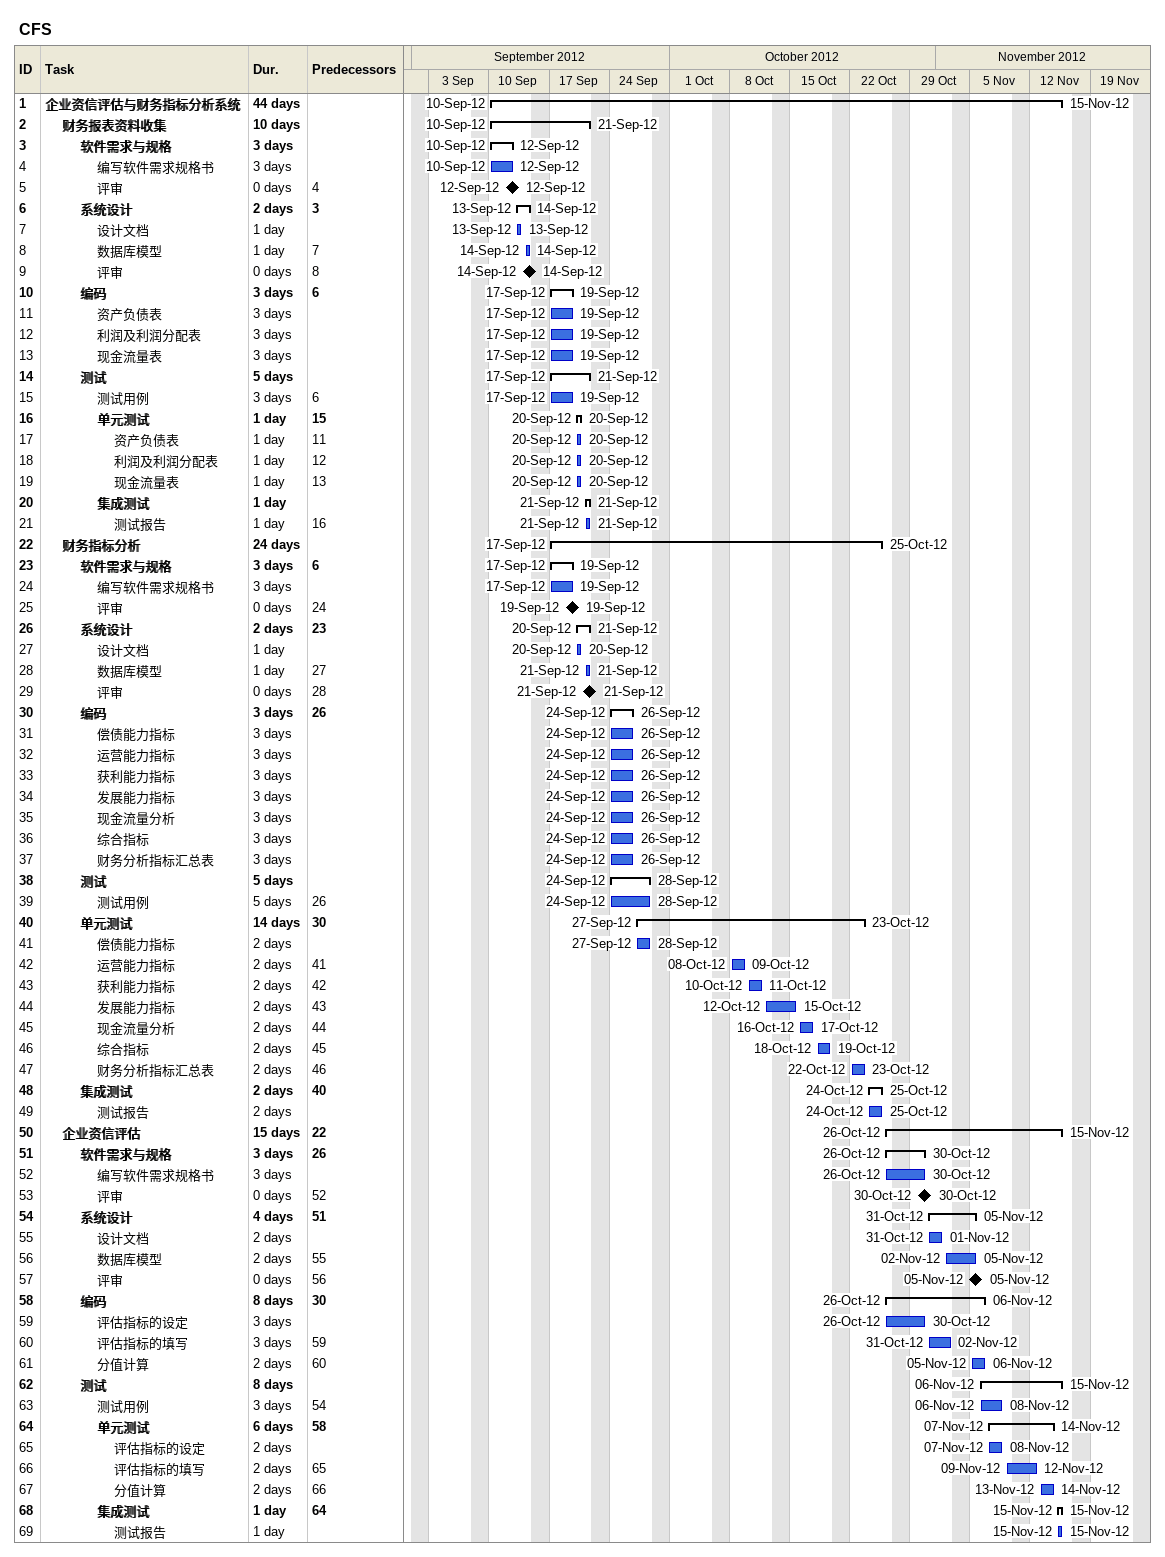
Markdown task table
CFS

| ID | Level | Task | Duration | Start | Finish | Predecessors |
|---|---|---|---|---|---|---|
| 1 | 1 | **企业资信评估与财务指标分析系统** | 44d | 2012-09-10 | 2012-11-15 |  |
| 2 | 2 | **财务报表资料收集** | 10d | 2012-09-10 | 2012-09-21 |  |
| 3 | 3 | **软件需求与规格** | 3d | 2012-09-10 | 2012-09-12 |  |
| 4 | 4 | 编写软件需求规格书 | 3d | 2012-09-10 | 2012-09-12 |  |
| 5 | 4 | 评审 | 0d | 2012-09-12 | 2012-09-12 | 4 |
| 6 | 3 | **系统设计** | 2d | 2012-09-13 | 2012-09-14 | 3 |
| 7 | 4 | 设计文档 | 1d | 2012-09-13 | 2012-09-13 |  |
| 8 | 4 | 数据库模型 | 1d | 2012-09-14 | 2012-09-14 | 7 |
| 9 | 4 | 评审 | 0d | 2012-09-14 | 2012-09-14 | 8 |
| 10 | 3 | **编码** | 3d | 2012-09-17 | 2012-09-19 | 6 |
| 11 | 4 | 资产负债表 | 3d | 2012-09-17 | 2012-09-19 |  |
| 12 | 4 | 利润及利润分配表 | 3d | 2012-09-17 | 2012-09-19 |  |
| 13 | 4 | 现金流量表 | 3d | 2012-09-17 | 2012-09-19 |  |
| 14 | 3 | **测试** | 5d | 2012-09-17 | 2012-09-21 |  |
| 15 | 4 | 测试用例 | 3d | 2012-09-17 | 2012-09-19 | 6 |
| 16 | 4 | **单元测试** | 1d | 2012-09-20 | 2012-09-20 | 15 |
| 17 | 5 | 资产负债表 | 1d | 2012-09-20 | 2012-09-20 | 11 |
| 18 | 5 | 利润及利润分配表 | 1d | 2012-09-20 | 2012-09-20 | 12 |
| 19 | 5 | 现金流量表 | 1d | 2012-09-20 | 2012-09-20 | 13 |
| 20 | 4 | **集成测试** | 1d | 2012-09-21 | 2012-09-21 |  |
| 21 | 5 | 测试报告 | 1d | 2012-09-21 | 2012-09-21 | 16 |
| 22 | 2 | **财务指标分析** | 24d | 2012-09-17 | 2012-10-25 |  |
| 23 | 3 | **软件需求与规格** | 3d | 2012-09-17 | 2012-09-19 | 6 |
| 24 | 4 | 编写软件需求规格书 | 3d | 2012-09-17 | 2012-09-19 |  |
| 25 | 4 | 评审 | 0d | 2012-09-19 | 2012-09-19 | 24 |
| 26 | 3 | **系统设计** | 2d | 2012-09-20 | 2012-09-21 | 23 |
| 27 | 4 | 设计文档 | 1d | 2012-09-20 | 2012-09-20 |  |
| 28 | 4 | 数据库模型 | 1d | 2012-09-21 | 2012-09-21 | 27 |
| 29 | 4 | 评审 | 0d | 2012-09-21 | 2012-09-21 | 28 |
| 30 | 3 | **编码** | 3d | 2012-09-24 | 2012-09-26 | 26 |
| 31 | 4 | 偿债能力指标 | 3d | 2012-09-24 | 2012-09-26 |  |
| 32 | 4 | 运营能力指标 | 3d | 2012-09-24 | 2012-09-26 |  |
| 33 | 4 | 获利能力指标 | 3d | 2012-09-24 | 2012-09-26 |  |
| 34 | 4 | 发展能力指标 | 3d | 2012-09-24 | 2012-09-26 |  |
| 35 | 4 | 现金流量分析 | 3d | 2012-09-24 | 2012-09-26 |  |
| 36 | 4 | 综合指标 | 3d | 2012-09-24 | 2012-09-26 |  |
| 37 | 4 | 财务分析指标汇总表 | 3d | 2012-09-24 | 2012-09-26 |  |
| 38 | 3 | **测试** | 5d | 2012-09-24 | 2012-09-28 |  |
| 39 | 4 | 测试用例 | 5d | 2012-09-24 | 2012-09-28 | 26 |
| 40 | 3 | **单元测试** | 14d | 2012-09-27 | 2012-10-23 | 30 |
| 41 | 4 | 偿债能力指标 | 2d | 2012-09-27 | 2012-09-28 |  |
| 42 | 4 | 运营能力指标 | 2d | 2012-10-08 | 2012-10-09 | 41 |
| 43 | 4 | 获利能力指标 | 2d | 2012-10-10 | 2012-10-11 | 42 |
| 44 | 4 | 发展能力指标 | 2d | 2012-10-12 | 2012-10-15 | 43 |
| 45 | 4 | 现金流量分析 | 2d | 2012-10-16 | 2012-10-17 | 44 |
| 46 | 4 | 综合指标 | 2d | 2012-10-18 | 2012-10-19 | 45 |
| 47 | 4 | 财务分析指标汇总表 | 2d | 2012-10-22 | 2012-10-23 | 46 |
| 48 | 3 | **集成测试** | 2d | 2012-10-24 | 2012-10-25 | 40 |
| 49 | 4 | 测试报告 | 2d | 2012-10-24 | 2012-10-25 |  |
| 50 | 2 | **企业资信评估** | 15d | 2012-10-26 | 2012-11-15 | 22 |
| 51 | 3 | **软件需求与规格** | 3d | 2012-10-26 | 2012-10-30 | 26 |
| 52 | 4 | 编写软件需求规格书 | 3d | 2012-10-26 | 2012-10-30 |  |
| 53 | 4 | 评审 | 0d | 2012-10-30 | 2012-10-30 | 52 |
| 54 | 3 | **系统设计** | 4d | 2012-10-31 | 2012-11-05 | 51 |
| 55 | 4 | 设计文档 | 2d | 2012-10-31 | 2012-11-01 |  |
| 56 | 4 | 数据库模型 | 2d | 2012-11-02 | 2012-11-05 | 55 |
| 57 | 4 | 评审 | 0d | 2012-11-05 | 2012-11-05 | 56 |
| 58 | 3 | **编码** | 8d | 2012-10-26 | 2012-11-06 | 30 |
| 59 | 4 | 评估指标的设定 | 3d | 2012-10-26 | 2012-10-30 |  |
| 60 | 4 | 评估指标的填写 | 3d | 2012-10-31 | 2012-11-02 | 59 |
| 61 | 4 | 分值计算 | 2d | 2012-11-05 | 2012-11-06 | 60 |
| 62 | 3 | **测试** | 8d | 2012-11-06 | 2012-11-15 |  |
| 63 | 4 | 测试用例 | 3d | 2012-11-06 | 2012-11-08 | 54 |
| 64 | 4 | **单元测试** | 6d | 2012-11-07 | 2012-11-14 | 58 |
| 65 | 5 | 评估指标的设定 | 2d | 2012-11-07 | 2012-11-08 |  |
| 66 | 5 | 评估指标的填写 | 2d | 2012-11-09 | 2012-11-12 | 65 |
| 67 | 5 | 分值计算 | 2d | 2012-11-13 | 2012-11-14 | 66 |
| 68 | 4 | **集成测试** | 1d | 2012-11-15 | 2012-11-15 | 64 |
| 69 | 5 | 测试报告 | 1d | 2012-11-15 | 2012-11-15 |  |
